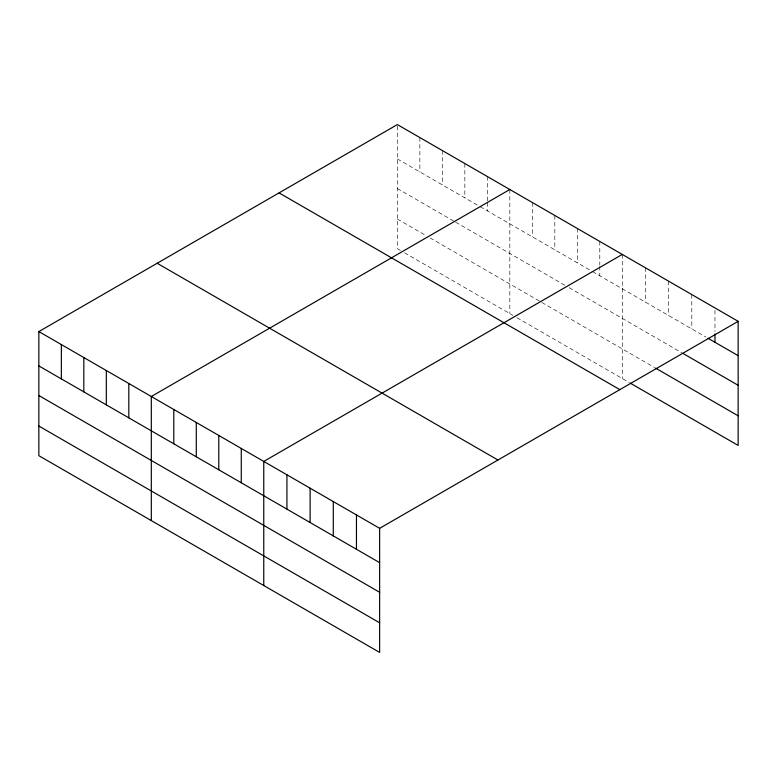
<?xml version="1.0" encoding="UTF-8"?>
<svg xmlns="http://www.w3.org/2000/svg" width="777" height="777" viewBox="0 0 777 777"><rect width="100%" height="100%" fill="white"/><g stroke="black" fill="none" stroke-linecap="round" stroke-linejoin="round"><path stroke-width="0.58" stroke-dasharray="3.88 2.91" d="M397.368 158.916L479.156 206.138M480.176 206.721L591.618 271.056M592.637 271.649L705.904 337.053M397.368 188.539L454.623 221.591M455.643 222.183L565.034 285.334M569.123 287.694L681.73 352.709M397.368 219.056L426 235.586M430.089 237.947L654.525 367.521M400.437 250.447L397.368 248.679L397.368 124.582M404.526 252.807L512.898 315.375M516.987 317.735L629.341 382.605M714.976 310.324L714.976 331.633M691.802 294.57L691.802 328.904M668.628 281.196L668.628 315.53M645.454 267.812L645.454 302.146M622.29 254.438L622.29 378.535M599.795 241.453L599.795 265.132M599.795 266.317L599.795 275.786M577.301 228.467L577.301 262.801M554.807 215.482L554.807 249.815M532.323 202.496L532.323 236.83M509.829 189.51L509.829 313.607M487.334 176.525L487.334 201.389M487.334 202.574L487.334 210.858M464.84 163.539L464.84 197.873M442.356 150.553L442.356 184.887M419.862 137.568L419.862 171.902"/><path stroke-width="1.17" d="M38.85 331.575L379.632 528.321L379.632 652.418L38.85 455.672L38.85 331.575L397.368 124.582L738.15 321.328L738.15 445.425L630.341 383.187M509.829 189.51L151.311 396.503L151.311 520.6M622.29 254.438L263.762 461.431L263.762 585.518M379.632 528.321L738.15 321.328M707.925 338.209L738.15 355.662M682.74 353.292L738.15 385.285M655.535 368.104L738.15 415.802M279.06 192.89L619.842 389.636M157.158 263.267L497.94 460.013M38.85 365.909L379.632 562.655M38.85 395.522L379.632 592.278M38.85 426.049L379.632 622.795M714.976 333.993L714.976 342.288M356.458 514.947L356.458 549.271M333.284 501.563L333.284 535.897M310.11 488.189L310.11 522.513M286.936 474.805L286.936 509.139M241.268 448.446L241.268 482.77M218.784 435.46L218.784 469.784M196.29 422.474L196.29 456.798M173.795 409.489L173.795 443.813M128.817 383.517L128.817 417.841M106.323 370.532L106.323 404.866M83.829 357.546L83.829 391.88M61.344 344.561L61.344 378.894"/></g></svg>
